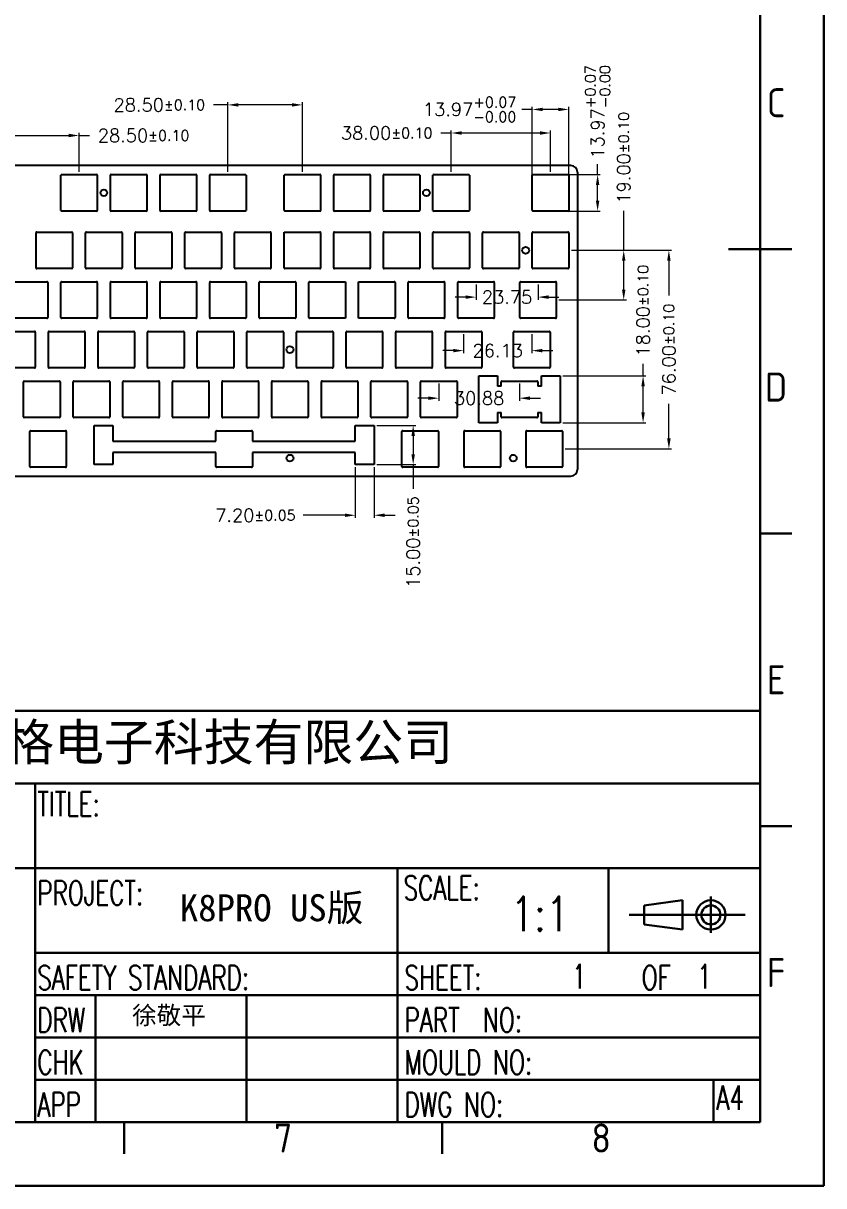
# Model space of a CAD drawing. Header units: inches. Extents: x 19872 to 20895, y -3871 to -3154.
# Drawn here: x 20588 to 20894.5, y -3871 to -3426.3 of the extents above; entities that cross this region are included whole.
import ezdxf
from ezdxf.enums import TextEntityAlignment as Align

# ---------------------------------------------------------------- set-up
doc = ezdxf.new("R2010")
doc.units = ezdxf.units.IN
doc.header["$LTSCALE"] = 1.21
doc.header["$MEASUREMENT"] = 0
doc.header["$PDMODE"] = 3
doc.header["$PDSIZE"] = 0.3125
doc.layers.get('0').update_dxf_attribs({"linetype": 'CONTINUOUS'})
doc.layers.get('Defpoints').update_dxf_attribs({"linetype": 'CONTINUOUS'})
doc.layers.add('图层1', color=7, linetype='CONTINUOUS')
doc.layers.add('图框层', color=7, linetype='CONTINUOUS', lineweight=35)
doc.styles.add('ISO Proportional', font='isocp.shx')
doc.styles.add('ROMANS', font='romans.shx', dxfattribs={"bigfont": 'gbcbig.shx'})
doc.styles.get("Standard").update_dxf_attribs({"font": 'txt.shx', "bigfont": '@extfont2.shx'})
doc.dimstyles.new('铝板', dxfattribs={"dimtxt": 5, "dimasz": 4, "dimexe": 1, "dimexo": 1, "dimgap": 1.5, "dimtad": 0, "dimzin": 0, "dimdsep": 46, "dimtxsty": 'ROMANS', "dimcen": 1, "dimclrd": 4, "dimclre": 4, "dimclrt": 6, "dimadec": 0, "dimazin": 0, "dimtm": 1e-09, "dimtfac": 0.8, "dimtofl": 0, "dimtmove": 0, "dimatfit": 3, "dimfxl": 0, "dimtolj": 1, "dimtzin": 0, "dimlwd": 20, "dimlwe": 20, "dimarcsym": 0})

# ---------------------------------------------------------------- blocks, each defined once
blk = doc.blocks.new('*D414')
at = {"layer": 'Defpoints', "color": 0}
for p in [(20715.16, -3595.14), (20722.36, -3595.14), (20722.36, -3614.51)]:
    blk.add_point(p, dxfattribs=at)
at = {"layer": '图层1', "color": 4, "lineweight": 20}
for p, q in [((20715.16, -3596.14), (20715.16, -3615.51)), ((20722.36, -3596.14), (20722.36, -3615.51)), ((20711.16, -3614.51), (20695.23, -3614.51)), ((20726.36, -3614.51), (20730.36, -3614.51))]:
    blk.add_line(p, q, dxfattribs=at)
at = {"layer": '图层1', "color": 4}
for points in [[(20711.16, -3613.84), (20711.16, -3615.17), (20715.16, -3614.51)], [(20726.36, -3613.84), (20726.36, -3615.17), (20722.36, -3614.51)]]:
    blk.add_solid(points, dxfattribs=at)
at = {"layer": '图层1', "color": 6, "insert": (20676.9, -3614.51), "char_height": 5, "attachment_point": 5, "style": 'ROMANS'}
blk.add_mtext('\\A1;7.20{\\H4.000000;±0.05}', dxfattribs=at)
blk = doc.blocks.new('*D415')
at = {"layer": 'Defpoints', "color": 0}
for p in [(20722.36, -3580.14), (20722.36, -3595.14), (20737.31, -3595.14)]:
    blk.add_point(p, dxfattribs=at)
at = {"layer": '图层1', "color": 4, "lineweight": 20}
for p, q in [((20723.36, -3580.14), (20738.31, -3580.14)), ((20737.31, -3584.14), (20737.31, -3591.14)), ((20723.36, -3595.14), (20738.31, -3595.14)), ((20737.31, -3595.14), (20737.31, -3604.42))]:
    blk.add_line(p, q, dxfattribs=at)
at = {"layer": '图层1', "color": 4}
for points in [[(20736.65, -3584.14), (20737.98, -3584.14), (20737.31, -3580.14)], [(20736.65, -3591.14), (20737.98, -3591.14), (20737.31, -3595.14)]]:
    blk.add_solid(points, dxfattribs=at)
at = {"layer": '图层1', "color": 6, "insert": (20737.31, -3624.78), "char_height": 5, "attachment_point": 5, "rotation": 90, "style": 'ROMANS'}
blk.add_mtext('\\A1;15.00{\\H4.000000;±0.05}', dxfattribs=at)
blk = doc.blocks.new('*D416')
at = {"layer": 'Defpoints', "color": 0}
for p in [(20793.61, -3561.14), (20793.61, -3579.14), (20825.34, -3579.14)]:
    blk.add_point(p, dxfattribs=at)
at = {"layer": '图层1', "color": 4, "lineweight": 20}
for p, q in [((20825.34, -3561.14), (20825.34, -3556.59)), ((20794.61, -3561.14), (20826.34, -3561.14)), ((20825.34, -3575.14), (20825.34, -3565.14)), ((20794.61, -3579.14), (20826.34, -3579.14))]:
    blk.add_line(p, q, dxfattribs=at)
at = {"layer": '图层1', "color": 4}
for points in [[(20824.68, -3565.14), (20826.01, -3565.14), (20825.34, -3561.14)], [(20824.68, -3575.14), (20826.01, -3575.14), (20825.34, -3579.14)]]:
    blk.add_solid(points, dxfattribs=at)
at = {"layer": '图层1', "color": 6, "insert": (20825.34, -3536.24), "char_height": 5, "attachment_point": 5, "rotation": 90, "style": 'ROMANS'}
blk.add_mtext('\\A1;18.00{\\H4.000000;±0.10}', dxfattribs=at)
blk = doc.blocks.new('*D417')
at = {"layer": 'Defpoints', "color": 0}
for p in [(20796.87, -3459.25), (20782.9, -3487.27), (20796.87, -3487.27)]:
    blk.add_point(p, dxfattribs=at)
at = {"layer": '图层1', "color": 4, "lineweight": 20}
for p, q in [((20782.9, -3459.25), (20778.9, -3459.25)), ((20782.9, -3486.27), (20782.9, -3458.25)), ((20792.87, -3459.25), (20786.9, -3459.25)), ((20796.87, -3486.27), (20796.87, -3458.25))]:
    blk.add_line(p, q, dxfattribs=at)
at = {"layer": '图层1', "color": 4}
for points in [[(20786.9, -3458.58), (20786.9, -3459.91), (20782.9, -3459.25)], [(20792.87, -3458.58), (20792.87, -3459.91), (20796.87, -3459.25)]]:
    blk.add_solid(points, dxfattribs=at)
at = {"layer": '图层1', "color": 6, "insert": (20758.92, -3459.25), "char_height": 5, "attachment_point": 5, "style": 'ROMANS'}
blk.add_mtext('\\A1;13.97{\\H4.000000;\\S+0.07^ -0.00;}', dxfattribs=at)
blk = doc.blocks.new('*D418')
at = {"layer": 'Defpoints', "color": 0}
for p in [(20792.86, -3484.16), (20792.86, -3498.13), (20807.93, -3498.13)]:
    blk.add_point(p, dxfattribs=at)
at = {"layer": '图层1', "color": 4, "lineweight": 20}
for p, q in [((20807.93, -3484.16), (20807.93, -3480.16)), ((20793.86, -3484.16), (20808.93, -3484.16)), ((20807.93, -3494.13), (20807.93, -3488.16)), ((20793.86, -3498.13), (20808.93, -3498.13))]:
    blk.add_line(p, q, dxfattribs=at)
at = {"layer": '图层1', "color": 4}
for points in [[(20807.26, -3488.16), (20808.6, -3488.16), (20807.93, -3484.16)], [(20807.26, -3494.13), (20808.6, -3494.13), (20807.93, -3498.13)]]:
    blk.add_solid(points, dxfattribs=at)
at = {"layer": '图层1', "color": 6, "insert": (20807.93, -3460.18), "char_height": 5, "attachment_point": 5, "rotation": 90, "style": 'ROMANS'}
blk.add_mtext('\\A1;13.97{\\H4.000000;\\S+0.07^ -0.00;}', dxfattribs=at)
blk = doc.blocks.new('*D421')
at = {"layer": 'Defpoints', "color": 0}
for p in [(20609.38, -3469.21), (20580.88, -3484.16), (20609.38, -3484.16)]:
    blk.add_point(p, dxfattribs=at)
at = {"layer": '图层1', "color": 4, "lineweight": 20}
for p, q in [((20580.88, -3483.16), (20580.88, -3468.21)), ((20609.38, -3483.16), (20609.38, -3468.21)), ((20584.88, -3469.21), (20605.38, -3469.21)), ((20609.38, -3469.21), (20613.38, -3469.21))]:
    blk.add_line(p, q, dxfattribs=at)
at = {"layer": '图层1', "color": 4}
for points in [[(20584.88, -3468.54), (20584.88, -3469.87), (20580.88, -3469.21)], [(20605.38, -3468.54), (20605.38, -3469.87), (20609.38, -3469.21)]]:
    blk.add_solid(points, dxfattribs=at)
at = {"layer": '图层1', "color": 6, "insert": (20634.1, -3469.21), "char_height": 5, "attachment_point": 5, "style": 'ROMANS'}
blk.add_mtext('\\A1;28.50{\\H4.000000;±0.10}', dxfattribs=at)
blk = doc.blocks.new('*D422')
at = {"layer": 'Defpoints', "color": 0}
for p in [(20694.88, -3457.51), (20666.38, -3484.16), (20694.88, -3484.16)]:
    blk.add_point(p, dxfattribs=at)
at = {"layer": '图层1', "color": 4, "lineweight": 20}
for p, q in [((20666.38, -3457.51), (20660.84, -3457.51)), ((20666.38, -3483.16), (20666.38, -3456.51)), ((20690.88, -3457.51), (20670.38, -3457.51)), ((20694.88, -3483.16), (20694.88, -3456.51))]:
    blk.add_line(p, q, dxfattribs=at)
at = {"layer": '图层1', "color": 4}
for points in [[(20670.38, -3456.84), (20670.38, -3458.17), (20666.38, -3457.51)], [(20690.88, -3456.84), (20690.88, -3458.17), (20694.88, -3457.51)]]:
    blk.add_solid(points, dxfattribs=at)
at = {"layer": '图层1', "color": 6, "insert": (20640.12, -3457.51), "char_height": 5, "attachment_point": 5, "style": 'ROMANS'}
blk.add_mtext('\\A1;28.50{\\H4.000000;±0.10}', dxfattribs=at)
blk = doc.blocks.new('*D423')
at = {"layer": 'Defpoints', "color": 0}
for p in [(20789.88, -3468.26), (20751.88, -3484.16), (20789.88, -3484.16)]:
    blk.add_point(p, dxfattribs=at)
at = {"layer": '图层1', "color": 4, "lineweight": 20}
for p, q in [((20751.88, -3468.26), (20747.88, -3468.26)), ((20751.88, -3483.16), (20751.88, -3467.26)), ((20785.88, -3468.26), (20755.88, -3468.26)), ((20789.88, -3483.16), (20789.88, -3467.26))]:
    blk.add_line(p, q, dxfattribs=at)
at = {"layer": '图层1', "color": 4}
for points in [[(20755.88, -3467.59), (20755.88, -3468.92), (20751.88, -3468.26)], [(20785.88, -3467.59), (20785.88, -3468.92), (20789.88, -3468.26)]]:
    blk.add_solid(points, dxfattribs=at)
at = {"layer": '图层1', "color": 6, "insert": (20727.17, -3468.26), "char_height": 5, "attachment_point": 5, "style": 'ROMANS'}
blk.add_mtext('\\A1;38.00{\\H4.000000;±0.10}', dxfattribs=at)
blk = doc.blocks.new('*D425')
at = {"layer": 'Defpoints', "color": 0}
for p in [(20796.87, -3513.14), (20794.49, -3589.14), (20835.22, -3589.14)]:
    blk.add_point(p, dxfattribs=at)
at = {"layer": '图层1', "color": 4, "lineweight": 20}
for p, q in [((20797.87, -3513.14), (20836.22, -3513.14)), ((20835.22, -3517.14), (20835.22, -3530.43)), ((20835.22, -3585.14), (20835.22, -3571.86)), ((20795.49, -3589.14), (20836.22, -3589.14))]:
    blk.add_line(p, q, dxfattribs=at)
at = {"layer": '图层1', "color": 4}
for points in [[(20834.56, -3517.14), (20835.89, -3517.14), (20835.22, -3513.14)], [(20834.56, -3585.14), (20835.89, -3585.14), (20835.22, -3589.14)]]:
    blk.add_solid(points, dxfattribs=at)
at = {"layer": '图层1', "color": 6, "insert": (20835.22, -3551.14), "char_height": 5, "attachment_point": 5, "rotation": 90, "style": 'ROMANS'}
blk.add_mtext('\\A1;76.00{\\H4.000000;±0.10}', dxfattribs=at)
blk = doc.blocks.new('*D445')
at = {"layer": 'Defpoints', "color": 0}
for p in [(20796.87, -3513.14), (20792.12, -3532.14), (20817.93, -3532.14)]:
    blk.add_point(p, dxfattribs=at)
at = {"layer": '图层1', "color": 4, "lineweight": 20}
for p, q in [((20817.93, -3513.14), (20817.93, -3498.09)), ((20797.87, -3513.14), (20818.93, -3513.14)), ((20817.93, -3528.14), (20817.93, -3517.14)), ((20793.12, -3532.14), (20818.93, -3532.14))]:
    blk.add_line(p, q, dxfattribs=at)
at = {"layer": '图层1', "color": 4}
for points in [[(20817.26, -3517.14), (20818.59, -3517.14), (20817.93, -3513.14)], [(20817.26, -3528.14), (20818.59, -3528.14), (20817.93, -3532.14)]]:
    blk.add_solid(points, dxfattribs=at)
at = {"layer": '图层1', "color": 6, "insert": (20817.93, -3477.73), "char_height": 5, "attachment_point": 5, "rotation": 90, "style": 'ROMANS'}
blk.add_mtext('\\A1;19.00{\\H4.000000;±0.10}', dxfattribs=at)
blk = doc.blocks.new('*D448')
at = {"layer": 'Defpoints', "color": 0}
for p in [(20761.38, -3525.16), (20785.13, -3525.16), (20785.13, -3531.05)]:
    blk.add_point(p, dxfattribs=at)
at = {"layer": '图层1', "color": 4, "lineweight": 20}
for p, q in [((20761.38, -3526.16), (20761.38, -3532.05)), ((20785.13, -3526.16), (20785.13, -3532.05)), ((20757.38, -3531.05), (20753.38, -3531.05)), ((20789.13, -3531.05), (20793.13, -3531.05))]:
    blk.add_line(p, q, dxfattribs=at)
at = {"layer": '图层1', "color": 4}
for points in [[(20757.38, -3530.38), (20757.38, -3531.71), (20761.38, -3531.05)], [(20789.13, -3530.38), (20789.13, -3531.71), (20785.13, -3531.05)]]:
    blk.add_solid(points, dxfattribs=at)
at = {"layer": '图层1', "color": 6, "insert": (20773.26, -3531.05), "char_height": 5, "attachment_point": 5, "style": 'ROMANS'}
blk.add_mtext('\\A1;23.75', dxfattribs=at)
blk = doc.blocks.new('*D449')
at = {"layer": 'Defpoints', "color": 0}
for p in [(20756.63, -3544.16), (20782.76, -3544.16), (20782.76, -3551.52)]:
    blk.add_point(p, dxfattribs=at)
at = {"layer": '图层1', "color": 4, "lineweight": 20}
for p, q in [((20756.63, -3545.16), (20756.63, -3552.52)), ((20782.76, -3545.16), (20782.76, -3552.52)), ((20752.63, -3551.52), (20748.63, -3551.52)), ((20786.76, -3551.52), (20790.76, -3551.52))]:
    blk.add_line(p, q, dxfattribs=at)
at = {"layer": '图层1', "color": 4}
for points in [[(20752.63, -3550.85), (20752.63, -3552.19), (20756.63, -3551.52)], [(20786.76, -3550.85), (20786.76, -3552.19), (20782.76, -3551.52)]]:
    blk.add_solid(points, dxfattribs=at)
at = {"layer": '图层1', "color": 6, "insert": (20769.7, -3551.52), "char_height": 5, "attachment_point": 5, "style": 'ROMANS'}
blk.add_mtext('\\A1;26.13', dxfattribs=at)
blk = doc.blocks.new('*D450')
at = {"layer": 'Defpoints', "color": 0}
for p in [(20747.13, -3563.16), (20778.01, -3563.16), (20778.01, -3569.71)]:
    blk.add_point(p, dxfattribs=at)
at = {"layer": '图层1', "color": 4, "lineweight": 20}
for p, q in [((20747.13, -3564.16), (20747.13, -3570.71)), ((20778.01, -3564.16), (20778.01, -3570.71)), ((20743.13, -3569.71), (20739.13, -3569.71)), ((20782.01, -3569.71), (20786.01, -3569.71))]:
    blk.add_line(p, q, dxfattribs=at)
at = {"layer": '图层1', "color": 4}
for points in [[(20743.13, -3569.05), (20743.13, -3570.38), (20747.13, -3569.71)], [(20782.01, -3569.05), (20782.01, -3570.38), (20778.01, -3569.71)]]:
    blk.add_solid(points, dxfattribs=at)
at = {"layer": '图层1', "color": 6, "insert": (20762.57, -3569.71), "char_height": 5, "attachment_point": 5, "style": 'ROMANS'}
blk.add_mtext('\\A1;30.88', dxfattribs=at)

msp = doc.modelspace()

# ---------------------------------------------------------------- linework, layer by layer
at = {"color": 7, "linetype": 'Continuous'}
for p, q in [((20797.679, -3480.746), (20454.078, -3480.746)), ((20797.679, -3480.746), (20454.078, -3480.746)), ((20602.398, -3497.846), (20602.398, -3484.436)), ((20602.678, -3484.156), (20616.088, -3484.156)), ((20616.368, -3484.436), (20616.368, -3497.846)), ((20621.398, -3497.846), (20621.398, -3484.436)), ((20621.678, -3484.156), (20635.088, -3484.156)), ((20635.368, -3484.436), (20635.368, -3497.846)), ((20640.398, -3497.846), (20640.398, -3484.436)), ((20640.678, -3484.156), (20654.088, -3484.156)), ((20654.368, -3484.436), (20654.368, -3497.846)), ((20659.398, -3497.846), (20659.398, -3484.436)), ((20659.678, -3484.156), (20673.088, -3484.156)), ((20673.368, -3484.436), (20673.368, -3497.846)), ((20687.898, -3497.846), (20687.898, -3484.436)), ((20688.178, -3484.156), (20701.588, -3484.156)), ((20701.868, -3484.436), (20701.868, -3497.846)), ((20706.898, -3497.846), (20706.898, -3484.436)), ((20707.178, -3484.156), (20720.588, -3484.156)), ((20720.868, -3484.436), (20720.868, -3497.846)), ((20725.898, -3497.846), (20725.898, -3484.436)), ((20726.178, -3484.156), (20739.588, -3484.156)), ((20739.868, -3484.436), (20739.868, -3497.846)), ((20744.898, -3497.846), (20744.898, -3484.436)), ((20745.178, -3484.156), (20758.588, -3484.156)), ((20758.868, -3484.436), (20758.868, -3497.846)), ((20782.898, -3497.846), (20782.898, -3484.436)), ((20783.178, -3484.156), (20796.588, -3484.156)), ((20796.868, -3484.436), (20796.868, -3497.846)), ((20800.179, -3483.246), (20800.179, -3597.046)), ((20800.179, -3483.246), (20800.179, -3597.046)), ((20616.088, -3498.126), (20602.678, -3498.126)), ((20635.088, -3498.126), (20621.678, -3498.126)), ((20654.088, -3498.126), (20640.678, -3498.126)), ((20673.088, -3498.126), (20659.678, -3498.126)), ((20701.588, -3498.126), (20688.178, -3498.126)), ((20720.588, -3498.126), (20707.178, -3498.126)), ((20739.588, -3498.126), (20726.178, -3498.126)), ((20758.588, -3498.126), (20745.178, -3498.126)), ((20796.588, -3498.126), (20783.178, -3498.126)), ((20592.898, -3519.849), (20592.898, -3506.439)), ((20593.178, -3506.159), (20606.588, -3506.159)), ((20606.868, -3506.439), (20606.868, -3519.849)), ((20611.898, -3519.849), (20611.898, -3506.439)), ((20612.178, -3506.159), (20625.588, -3506.159)), ((20625.868, -3506.439), (20625.868, -3519.849)), ((20630.898, -3519.849), (20630.898, -3506.439)), ((20631.178, -3506.159), (20644.588, -3506.159)), ((20644.868, -3506.439), (20644.868, -3519.849)), ((20649.898, -3519.849), (20649.898, -3506.439)), ((20650.178, -3506.159), (20663.588, -3506.159)), ((20663.868, -3506.439), (20663.868, -3519.849)), ((20668.898, -3519.849), (20668.898, -3506.439)), ((20669.178, -3506.159), (20682.588, -3506.159)), ((20682.868, -3506.439), (20682.868, -3519.849)), ((20687.898, -3506.159), (20701.588, -3506.159)), ((20687.898, -3519.849), (20687.898, -3506.159)), ((20701.868, -3506.439), (20701.868, -3519.849)), ((20706.898, -3519.849), (20706.898, -3506.439)), ((20707.178, -3506.159), (20720.588, -3506.159)), ((20720.868, -3506.439), (20720.868, -3519.849)), ((20725.898, -3519.849), (20725.898, -3506.439)), ((20726.178, -3506.159), (20739.588, -3506.159)), ((20739.868, -3506.439), (20739.868, -3519.849)), ((20744.898, -3519.849), (20744.898, -3506.439)), ((20745.178, -3506.159), (20758.588, -3506.159)), ((20758.868, -3506.439), (20758.868, -3519.849)), ((20763.898, -3519.849), (20763.898, -3506.439)), ((20764.178, -3506.159), (20777.588, -3506.159)), ((20777.868, -3506.439), (20777.868, -3519.849)), ((20782.898, -3519.849), (20782.898, -3506.439)), ((20783.178, -3506.159), (20796.588, -3506.159)), ((20796.868, -3506.439), (20796.868, -3519.849)), ((20606.588, -3520.129), (20593.178, -3520.129)), ((20625.588, -3520.129), (20612.178, -3520.129)), ((20644.588, -3520.129), (20631.178, -3520.129)), ((20663.588, -3520.129), (20650.178, -3520.129)), ((20682.588, -3520.129), (20669.178, -3520.129)), ((20701.588, -3520.129), (20688.178, -3520.129)), ((20720.588, -3520.129), (20707.178, -3520.129)), ((20739.588, -3520.129), (20726.178, -3520.129)), ((20758.588, -3520.129), (20745.178, -3520.129)), ((20777.588, -3520.129), (20764.178, -3520.129)), ((20796.588, -3520.129), (20783.178, -3520.129)), ((20583.678, -3525.159), (20597.088, -3525.159)), ((20597.368, -3525.439), (20597.368, -3538.849)), ((20602.398, -3538.849), (20602.398, -3525.439)), ((20602.678, -3525.159), (20616.088, -3525.159)), ((20616.368, -3525.439), (20616.368, -3538.849)), ((20621.398, -3538.849), (20621.398, -3525.439)), ((20621.678, -3525.159), (20635.088, -3525.159)), ((20635.368, -3525.439), (20635.368, -3538.849)), ((20640.398, -3538.849), (20640.398, -3525.439)), ((20640.678, -3525.159), (20654.088, -3525.159)), ((20654.368, -3525.439), (20654.368, -3538.849)), ((20659.398, -3538.849), (20659.398, -3525.439)), ((20659.678, -3525.159), (20673.088, -3525.159)), ((20673.368, -3525.439), (20673.368, -3538.849)), ((20678.398, -3538.849), (20678.398, -3525.439)), ((20678.678, -3525.159), (20692.088, -3525.159)), ((20692.368, -3525.439), (20692.368, -3538.849)), ((20697.398, -3538.849), (20697.398, -3525.439)), ((20697.678, -3525.159), (20711.368, -3525.159)), ((20711.368, -3525.159), (20711.368, -3539.129)), ((20716.398, -3525.159), (20730.088, -3525.159)), ((20716.398, -3539.129), (20716.398, -3525.159)), ((20730.368, -3525.439), (20730.368, -3538.849)), ((20735.398, -3538.849), (20735.398, -3525.439)), ((20735.678, -3525.159), (20749.088, -3525.159)), ((20749.368, -3525.439), (20749.368, -3538.849)), ((20754.398, -3538.849), (20754.398, -3525.439)), ((20754.398, -3538.849), (20754.398, -3525.439)), ((20754.678, -3525.159), (20768.088, -3525.159)), ((20754.678, -3525.159), (20768.088, -3525.159)), ((20768.368, -3525.439), (20768.368, -3538.849)), ((20768.368, -3525.439), (20768.368, -3538.849)), ((20778.148, -3538.849), (20778.148, -3525.439)), ((20778.148, -3538.849), (20778.148, -3525.439)), ((20778.428, -3525.159), (20791.838, -3525.159)), ((20778.428, -3525.159), (20791.838, -3525.159)), ((20792.118, -3525.439), (20792.118, -3538.849)), ((20792.118, -3525.439), (20792.118, -3538.849)), ((20597.088, -3539.129), (20583.678, -3539.129)), ((20616.088, -3539.129), (20602.678, -3539.129)), ((20635.088, -3539.129), (20621.678, -3539.129)), ((20654.088, -3539.129), (20640.678, -3539.129)), ((20673.088, -3539.129), (20659.678, -3539.129)), ((20692.088, -3539.129), (20678.678, -3539.129)), ((20711.368, -3539.129), (20697.678, -3539.129)), ((20730.088, -3539.129), (20716.398, -3539.129)), ((20749.088, -3539.129), (20735.678, -3539.129)), ((20768.088, -3539.129), (20754.678, -3539.129)), ((20768.088, -3539.129), (20754.678, -3539.129)), ((20791.838, -3539.129), (20778.428, -3539.129)), ((20791.838, -3539.129), (20778.428, -3539.129)), ((20578.928, -3544.159), (20592.338, -3544.159)), ((20592.618, -3544.439), (20592.618, -3557.849)), ((20597.648, -3557.849), (20597.648, -3544.439)), ((20597.928, -3544.159), (20611.338, -3544.159)), ((20611.618, -3544.439), (20611.618, -3557.849)), ((20616.648, -3557.849), (20616.648, -3544.439)), ((20616.928, -3544.159), (20630.338, -3544.159)), ((20630.618, -3544.439), (20630.618, -3557.849)), ((20635.648, -3557.849), (20635.648, -3544.439)), ((20635.928, -3544.159), (20649.338, -3544.159)), ((20649.618, -3544.439), (20649.618, -3557.849)), ((20654.648, -3557.849), (20654.648, -3544.439)), ((20654.928, -3544.159), (20668.338, -3544.159)), ((20668.618, -3544.439), (20668.618, -3557.849)), ((20673.648, -3557.849), (20673.648, -3544.439)), ((20673.928, -3544.159), (20687.338, -3544.159)), ((20687.618, -3544.439), (20687.618, -3557.849)), ((20692.648, -3557.849), (20692.648, -3544.439)), ((20692.928, -3544.159), (20706.338, -3544.159)), ((20706.618, -3544.439), (20706.618, -3557.849)), ((20711.648, -3557.849), (20711.648, -3544.439)), ((20711.928, -3544.159), (20725.338, -3544.159)), ((20725.618, -3544.439), (20725.618, -3557.849)), ((20730.648, -3557.849), (20730.648, -3544.439)), ((20730.928, -3544.159), (20744.338, -3544.159)), ((20744.618, -3544.439), (20744.618, -3557.849)), ((20749.648, -3557.849), (20749.648, -3544.439)), ((20749.648, -3557.849), (20749.648, -3544.439)), ((20749.928, -3544.159), (20763.338, -3544.159)), ((20749.928, -3544.159), (20763.338, -3544.159)), ((20763.618, -3544.439), (20763.618, -3557.849)), ((20763.618, -3544.439), (20763.618, -3557.849)), ((20775.773, -3557.849), (20775.773, -3544.439)), ((20775.773, -3557.849), (20775.773, -3544.439)), ((20776.053, -3544.159), (20789.463, -3544.159)), ((20776.053, -3544.159), (20789.463, -3544.159)), ((20789.743, -3544.439), (20789.743, -3557.849)), ((20789.743, -3544.439), (20789.743, -3557.849)), ((20592.338, -3558.129), (20578.928, -3558.129)), ((20611.338, -3558.129), (20597.928, -3558.129)), ((20630.338, -3558.129), (20616.928, -3558.129)), ((20649.338, -3558.129), (20635.928, -3558.129)), ((20668.338, -3558.129), (20654.928, -3558.129)), ((20687.338, -3558.129), (20673.928, -3558.129)), ((20706.338, -3558.129), (20692.928, -3558.129)), ((20725.338, -3558.129), (20711.928, -3558.129)), ((20744.338, -3558.129), (20730.928, -3558.129)), ((20763.338, -3558.129), (20749.928, -3558.129)), ((20763.338, -3558.129), (20749.928, -3558.129)), ((20762.408, -3561.144), (20769.608, -3561.144)), ((20762.408, -3579.144), (20762.408, -3561.144)), ((20769.608, -3561.144), (20769.608, -3565.144)), ((20789.463, -3558.129), (20776.053, -3558.129)), ((20789.463, -3558.129), (20776.053, -3558.129)), ((20786.408, -3561.144), (20793.608, -3561.144)), ((20786.408, -3565.144), (20786.408, -3561.144)), ((20793.608, -3561.144), (20793.608, -3579.144)), ((20588.148, -3576.849), (20588.148, -3563.439)), ((20588.148, -3576.849), (20588.148, -3563.439)), ((20588.428, -3563.159), (20601.838, -3563.159)), ((20588.428, -3563.159), (20601.838, -3563.159)), ((20602.118, -3563.439), (20602.118, -3576.849)), ((20602.118, -3563.439), (20602.118, -3576.849)), ((20607.148, -3576.849), (20607.148, -3563.439)), ((20607.428, -3563.159), (20620.838, -3563.159)), ((20621.118, -3563.439), (20621.118, -3576.849)), ((20626.148, -3576.849), (20626.148, -3563.439)), ((20626.428, -3563.159), (20639.838, -3563.159)), ((20640.118, -3563.439), (20640.118, -3576.849)), ((20645.148, -3576.849), (20645.148, -3563.439)), ((20645.428, -3563.159), (20658.838, -3563.159)), ((20659.118, -3563.439), (20659.118, -3576.849)), ((20664.148, -3576.849), (20664.148, -3563.439)), ((20664.428, -3563.159), (20677.838, -3563.159)), ((20678.118, -3563.439), (20678.118, -3576.849)), ((20683.148, -3576.849), (20683.148, -3563.439)), ((20683.428, -3563.159), (20696.838, -3563.159)), ((20697.118, -3563.439), (20697.118, -3576.849)), ((20702.148, -3576.849), (20702.148, -3563.439)), ((20702.428, -3563.159), (20715.838, -3563.159)), ((20716.118, -3563.439), (20716.118, -3576.849)), ((20721.148, -3576.849), (20721.148, -3563.439)), ((20721.428, -3563.159), (20734.838, -3563.159)), ((20721.428, -3563.159), (20734.838, -3563.159)), ((20735.118, -3563.439), (20735.118, -3576.849)), ((20735.118, -3563.439), (20735.118, -3576.849)), ((20740.148, -3576.849), (20740.148, -3563.439)), ((20740.148, -3576.849), (20740.148, -3563.439)), ((20740.428, -3563.159), (20753.838, -3563.159)), ((20740.428, -3563.159), (20753.838, -3563.159)), ((20754.118, -3563.439), (20754.118, -3576.849)), ((20754.118, -3563.439), (20754.118, -3576.849)), ((20771.023, -3565.144), (20769.608, -3565.144)), ((20771.023, -3565.144), (20771.023, -3563.439)), ((20771.303, -3563.159), (20784.713, -3563.159)), ((20784.993, -3563.439), (20784.993, -3565.144)), ((20786.408, -3565.144), (20784.993, -3565.144)), ((20769.608, -3575.144), (20771.023, -3575.144)), ((20769.608, -3575.144), (20769.608, -3579.144)), ((20771.023, -3576.849), (20771.023, -3575.144)), ((20784.993, -3575.144), (20786.408, -3575.144)), ((20784.993, -3575.144), (20784.993, -3576.849)), ((20786.408, -3579.144), (20786.408, -3575.144)), ((20601.838, -3577.129), (20588.428, -3577.129)), ((20601.838, -3577.129), (20588.428, -3577.129)), ((20620.838, -3577.129), (20607.428, -3577.129)), ((20615.158, -3580.144), (20622.358, -3580.144)), ((20615.158, -3595.144), (20615.158, -3580.144)), ((20622.358, -3580.144), (20622.358, -3586.194)), ((20639.838, -3577.129), (20626.428, -3577.129)), ((20658.838, -3577.129), (20645.428, -3577.129)), ((20677.838, -3577.129), (20664.428, -3577.129)), ((20696.838, -3577.129), (20683.428, -3577.129)), ((20715.838, -3577.129), (20702.428, -3577.129)), ((20715.158, -3580.144), (20722.358, -3580.144)), ((20715.158, -3586.194), (20715.158, -3580.144)), ((20734.838, -3577.129), (20721.428, -3577.129)), ((20734.838, -3577.129), (20721.428, -3577.129)), ((20722.358, -3580.144), (20722.358, -3595.144)), ((20753.838, -3577.129), (20740.428, -3577.129)), ((20753.838, -3577.129), (20740.428, -3577.129)), ((20769.608, -3579.144), (20762.408, -3579.144)), ((20784.713, -3577.129), (20771.303, -3577.129)), ((20793.608, -3579.144), (20786.408, -3579.144)), ((20590.523, -3595.849), (20590.523, -3582.439)), ((20590.803, -3582.159), (20604.213, -3582.159)), ((20604.493, -3582.439), (20604.493, -3595.849)), ((20661.773, -3586.194), (20661.773, -3582.439)), ((20662.053, -3582.159), (20675.463, -3582.159)), ((20675.743, -3582.439), (20675.743, -3586.194)), ((20733.023, -3595.849), (20733.023, -3582.439)), ((20733.023, -3595.849), (20733.023, -3582.439)), ((20733.303, -3582.159), (20746.713, -3582.159)), ((20733.303, -3582.159), (20746.713, -3582.159)), ((20746.993, -3582.439), (20746.993, -3595.849)), ((20746.993, -3582.439), (20746.993, -3595.849)), ((20756.773, -3595.849), (20756.773, -3582.439)), ((20757.053, -3582.159), (20770.463, -3582.159)), ((20770.743, -3582.439), (20770.743, -3595.849)), ((20780.523, -3595.849), (20780.523, -3582.439)), ((20780.803, -3582.159), (20794.213, -3582.159)), ((20794.493, -3582.439), (20794.493, -3595.849)), ((20622.358, -3586.194), (20661.773, -3586.194)), ((20675.743, -3586.194), (20715.158, -3586.194)), ((20661.773, -3590.494), (20622.358, -3590.494)), ((20622.358, -3590.494), (20622.358, -3595.144)), ((20661.773, -3595.849), (20661.773, -3590.494)), ((20715.158, -3590.494), (20675.743, -3590.494)), ((20675.743, -3590.494), (20675.743, -3595.849)), ((20715.158, -3595.144), (20715.158, -3590.494)), ((20604.213, -3596.129), (20590.803, -3596.129)), ((20622.358, -3595.144), (20615.158, -3595.144)), ((20675.463, -3596.129), (20662.053, -3596.129)), ((20722.358, -3595.144), (20715.158, -3595.144)), ((20746.713, -3596.129), (20733.303, -3596.129)), ((20746.713, -3596.129), (20733.303, -3596.129)), ((20770.463, -3596.129), (20757.053, -3596.129)), ((20794.213, -3596.129), (20780.803, -3596.129)), ((20454.078, -3599.546), (20797.679, -3599.546)), ((20454.078, -3599.546), (20797.679, -3599.546))]:
    msp.add_line(p, q, dxfattribs=at)
for centre in [(20618.883, -3491.156), (20742.383, -3491.156), (20780.383, -3513.159), (20690.133, -3551.159), (20690.133, -3592.629), (20775.633, -3592.629)]:
    msp.add_circle(centre, 1.3, dxfattribs=at)
for centre, radius, start, end in [((20797.679, -3483.246), 2.5, 0, 90), ((20602.678, -3484.436), 0.28, 90, 180), ((20616.088, -3484.436), 0.28, 0, 90), ((20621.678, -3484.436), 0.28, 90, 180), ((20635.088, -3484.436), 0.28, 0, 90), ((20640.678, -3484.436), 0.28, 90, 180), ((20654.088, -3484.436), 0.28, 0, 90), ((20659.678, -3484.436), 0.28, 90, 180), ((20673.088, -3484.436), 0.28, 0, 90), ((20688.178, -3484.436), 0.28, 90, 180), ((20701.588, -3484.436), 0.28, 0, 90), ((20707.178, -3484.436), 0.28, 90, 180), ((20720.588, -3484.436), 0.28, 0, 90), ((20726.178, -3484.436), 0.28, 90, 180), ((20739.588, -3484.436), 0.28, 0, 90), ((20745.178, -3484.436), 0.28, 90, 180), ((20758.588, -3484.436), 0.28, 0, 90), ((20783.178, -3484.436), 0.28, 90, 180), ((20796.588, -3484.436), 0.28, 0, 90), ((20602.678, -3497.846), 0.28, 180, 270), ((20616.088, -3497.846), 0.28, 270, 0), ((20621.678, -3497.846), 0.28, 180, 270), ((20635.088, -3497.846), 0.28, 270, 0), ((20640.678, -3497.846), 0.28, 180, 270), ((20654.088, -3497.846), 0.28, 270, 0), ((20659.678, -3497.846), 0.28, 180, 270), ((20673.088, -3497.846), 0.28, 270, 0), ((20688.178, -3497.846), 0.28, 180, 270), ((20701.588, -3497.846), 0.28, 270, 0), ((20707.178, -3497.846), 0.28, 180, 270), ((20720.588, -3497.846), 0.28, 270, 0), ((20726.178, -3497.846), 0.28, 180, 270), ((20739.588, -3497.846), 0.28, 270, 0), ((20745.178, -3497.846), 0.28, 180, 270), ((20758.588, -3497.846), 0.28, 270, 0), ((20783.178, -3497.846), 0.28, 180, 270), ((20796.588, -3497.846), 0.28, 270, 0), ((20593.178, -3506.439), 0.28, 90, 180), ((20606.588, -3506.439), 0.28, 0, 90), ((20612.178, -3506.439), 0.28, 90, 180), ((20625.588, -3506.439), 0.28, 0, 90), ((20631.178, -3506.439), 0.28, 90, 180), ((20644.588, -3506.439), 0.28, 0, 90), ((20650.178, -3506.439), 0.28, 90, 180), ((20663.588, -3506.439), 0.28, 0, 90), ((20669.178, -3506.439), 0.28, 90, 180), ((20682.588, -3506.439), 0.28, 0, 90), ((20701.588, -3506.439), 0.28, 0, 90), ((20707.178, -3506.439), 0.28, 90, 180), ((20720.588, -3506.439), 0.28, 0, 90), ((20726.178, -3506.439), 0.28, 90, 180), ((20739.588, -3506.439), 0.28, 0, 90), ((20745.178, -3506.439), 0.28, 90, 180), ((20758.588, -3506.439), 0.28, 0, 90), ((20764.178, -3506.439), 0.28, 90, 180), ((20777.588, -3506.439), 0.28, 0, 90), ((20783.178, -3506.439), 0.28, 90, 180), ((20796.588, -3506.439), 0.28, 0, 90), ((20593.178, -3519.849), 0.28, 180, 270), ((20606.588, -3519.849), 0.28, 270, 0), ((20612.178, -3519.849), 0.28, 180, 270), ((20625.588, -3519.849), 0.28, 270, 0), ((20631.178, -3519.849), 0.28, 180, 270), ((20644.588, -3519.849), 0.28, 270, 0), ((20650.178, -3519.849), 0.28, 180, 270), ((20663.588, -3519.849), 0.28, 270, 0), ((20669.178, -3519.849), 0.28, 180, 270), ((20682.588, -3519.849), 0.28, 270, 0), ((20688.178, -3519.849), 0.28, 180, 270), ((20701.588, -3519.849), 0.28, 270, 0), ((20707.178, -3519.849), 0.28, 180, 270), ((20720.588, -3519.849), 0.28, 270, 0), ((20726.178, -3519.849), 0.28, 180, 270), ((20739.588, -3519.849), 0.28, 270, 0), ((20745.178, -3519.849), 0.28, 180, 270), ((20758.588, -3519.849), 0.28, 270, 0), ((20764.178, -3519.849), 0.28, 180, 270), ((20777.588, -3519.849), 0.28, 270, 0), ((20783.178, -3519.849), 0.28, 180, 270), ((20796.588, -3519.849), 0.28, 270, 0), ((20597.088, -3525.439), 0.28, 0, 90), ((20602.678, -3525.439), 0.28, 90, 180), ((20616.088, -3525.439), 0.28, 0, 90), ((20621.678, -3525.439), 0.28, 90, 180), ((20635.088, -3525.439), 0.28, 0, 90), ((20640.678, -3525.439), 0.28, 90, 180), ((20654.088, -3525.439), 0.28, 0, 90), ((20659.678, -3525.439), 0.28, 90, 180), ((20673.088, -3525.439), 0.28, 0, 90), ((20678.678, -3525.439), 0.28, 90, 180), ((20692.088, -3525.439), 0.28, 0, 90), ((20697.678, -3525.439), 0.28, 90, 180), ((20730.088, -3525.439), 0.28, 0, 90), ((20735.678, -3525.439), 0.28, 90, 180), ((20749.088, -3525.439), 0.28, 0, 90), ((20754.678, -3525.439), 0.28, 90, 180), ((20754.678, -3525.439), 0.28, 90, 180), ((20768.088, -3525.439), 0.28, 0, 90), ((20768.088, -3525.439), 0.28, 0, 90), ((20778.428, -3525.439), 0.28, 90, 180), ((20778.428, -3525.439), 0.28, 90, 180), ((20791.838, -3525.439), 0.28, 0, 90), ((20791.838, -3525.439), 0.28, 0, 90), ((20597.088, -3538.849), 0.28, 270, 0), ((20602.678, -3538.849), 0.28, 180, 270), ((20616.088, -3538.849), 0.28, 270, 0), ((20621.678, -3538.849), 0.28, 180, 270), ((20635.088, -3538.849), 0.28, 270, 0), ((20640.678, -3538.849), 0.28, 180, 270), ((20654.088, -3538.849), 0.28, 270, 0), ((20659.678, -3538.849), 0.28, 180, 270), ((20673.088, -3538.849), 0.28, 270, 0), ((20678.678, -3538.849), 0.28, 180, 270), ((20692.088, -3538.849), 0.28, 270, 0), ((20697.678, -3538.849), 0.28, 180, 270), ((20730.088, -3538.849), 0.28, 270, 0), ((20735.678, -3538.849), 0.28, 180, 270), ((20749.088, -3538.849), 0.28, 270, 0), ((20754.678, -3538.849), 0.28, 180, 270), ((20754.678, -3538.849), 0.28, 180, 270), ((20768.088, -3538.849), 0.28, 270, 0), ((20768.088, -3538.849), 0.28, 270, 0), ((20778.428, -3538.849), 0.28, 180, 270), ((20778.428, -3538.849), 0.28, 180, 270), ((20791.838, -3538.849), 0.28, 270, 0), ((20791.838, -3538.849), 0.28, 270, 0), ((20592.338, -3544.439), 0.28, 0, 90), ((20597.928, -3544.439), 0.28, 90, 180), ((20611.338, -3544.439), 0.28, 0, 90), ((20616.928, -3544.439), 0.28, 90, 180), ((20630.338, -3544.439), 0.28, 0, 90), ((20635.928, -3544.439), 0.28, 90, 180), ((20649.338, -3544.439), 0.28, 0, 90), ((20654.928, -3544.439), 0.28, 90, 180), ((20668.338, -3544.439), 0.28, 0, 90), ((20673.928, -3544.439), 0.28, 90, 180), ((20687.338, -3544.439), 0.28, 0, 90), ((20692.928, -3544.439), 0.28, 90, 180), ((20706.338, -3544.439), 0.28, 0, 90), ((20711.928, -3544.439), 0.28, 90, 180), ((20725.338, -3544.439), 0.28, 0, 90), ((20730.928, -3544.439), 0.28, 90, 180), ((20744.338, -3544.439), 0.28, 0, 90), ((20749.928, -3544.439), 0.28, 90, 180), ((20749.928, -3544.439), 0.28, 90, 180), ((20763.338, -3544.439), 0.28, 0, 90), ((20763.338, -3544.439), 0.28, 0, 90), ((20776.053, -3544.439), 0.28, 90, 180), ((20789.463, -3544.439), 0.28, 0, 90), ((20789.463, -3544.439), 0.28, 0, 90), ((20592.338, -3557.849), 0.28, 270, 0), ((20597.928, -3557.849), 0.28, 180, 270), ((20611.338, -3557.849), 0.28, 270, 0), ((20616.928, -3557.849), 0.28, 180, 270), ((20630.338, -3557.849), 0.28, 270, 0), ((20635.928, -3557.849), 0.28, 180, 270), ((20649.338, -3557.849), 0.28, 270, 0), ((20654.928, -3557.849), 0.28, 180, 270), ((20668.338, -3557.849), 0.28, 270, 0), ((20673.928, -3557.849), 0.28, 180, 270), ((20687.338, -3557.849), 0.28, 270, 0), ((20692.928, -3557.849), 0.28, 180, 270), ((20706.338, -3557.849), 0.28, 270, 0), ((20711.928, -3557.849), 0.28, 180, 270), ((20725.338, -3557.849), 0.28, 270, 0), ((20730.928, -3557.849), 0.28, 180, 270), ((20744.338, -3557.849), 0.28, 270, 0), ((20749.928, -3557.849), 0.28, 180, 270), ((20749.928, -3557.849), 0.28, 180, 270), ((20763.338, -3557.849), 0.28, 270, 0), ((20763.338, -3557.849), 0.28, 270, 0), ((20776.053, -3557.849), 0.28, 180, 270), ((20776.053, -3557.849), 0.28, 180, 270), ((20789.463, -3557.849), 0.28, 270, 0), ((20789.463, -3557.849), 0.28, 270, 0), ((20588.428, -3563.439), 0.28, 90, 180), ((20588.428, -3563.439), 0.28, 90, 180), ((20601.838, -3563.439), 0.28, 0, 90), ((20601.838, -3563.439), 0.28, 0, 90), ((20607.428, -3563.439), 0.28, 90, 180), ((20620.838, -3563.439), 0.28, 0, 90), ((20626.428, -3563.439), 0.28, 90, 180), ((20639.838, -3563.439), 0.28, 0, 90), ((20645.428, -3563.439), 0.28, 90, 180), ((20658.838, -3563.439), 0.28, 0, 90), ((20664.428, -3563.439), 0.28, 90, 180), ((20677.838, -3563.439), 0.28, 0, 90), ((20683.428, -3563.439), 0.28, 90, 180), ((20696.838, -3563.439), 0.28, 0, 90), ((20702.428, -3563.439), 0.28, 90, 180), ((20715.838, -3563.439), 0.28, 0, 90), ((20721.428, -3563.439), 0.28, 90, 180), ((20734.838, -3563.439), 0.28, 0, 90), ((20734.838, -3563.439), 0.28, 0, 90), ((20740.428, -3563.439), 0.28, 90, 180), ((20740.428, -3563.439), 0.28, 90, 180), ((20753.838, -3563.439), 0.28, 0, 90), ((20753.838, -3563.439), 0.28, 0, 90), ((20771.303, -3563.439), 0.28, 90, 180), ((20784.713, -3563.439), 0.28, 0, 90), ((20588.428, -3576.849), 0.28, 180, 270), ((20588.428, -3576.849), 0.28, 180, 270), ((20601.838, -3576.849), 0.28, 270, 0), ((20601.838, -3576.849), 0.28, 270, 0), ((20607.428, -3576.849), 0.28, 180, 270), ((20620.838, -3576.849), 0.28, 270, 0), ((20626.428, -3576.849), 0.28, 180, 270), ((20639.838, -3576.849), 0.28, 270, 0), ((20645.428, -3576.849), 0.28, 180, 270), ((20658.838, -3576.849), 0.28, 270, 0), ((20664.428, -3576.849), 0.28, 180, 270), ((20677.838, -3576.849), 0.28, 270, 0), ((20683.428, -3576.849), 0.28, 180, 270), ((20696.838, -3576.849), 0.28, 270, 0), ((20702.428, -3576.849), 0.28, 180, 270), ((20715.838, -3576.849), 0.28, 270, 0), ((20721.428, -3576.849), 0.28, 180, 270), ((20734.838, -3576.849), 0.28, 270, 0), ((20734.838, -3576.849), 0.28, 270, 0), ((20740.428, -3576.849), 0.28, 180, 270), ((20740.428, -3576.849), 0.28, 180, 270), ((20753.838, -3576.849), 0.28, 270, 0), ((20753.838, -3576.849), 0.28, 270, 0), ((20771.303, -3576.849), 0.28, 180, 270), ((20784.713, -3576.849), 0.28, 270, 0), ((20590.803, -3582.439), 0.28, 90, 180), ((20604.213, -3582.439), 0.28, 0, 90), ((20662.053, -3582.439), 0.28, 90, 180), ((20675.463, -3582.439), 0.28, 0, 90), ((20733.303, -3582.439), 0.28, 90, 180), ((20733.303, -3582.439), 0.28, 90, 180), ((20746.713, -3582.439), 0.28, 0, 90), ((20746.713, -3582.439), 0.28, 0, 90), ((20757.053, -3582.439), 0.28, 90, 180), ((20770.463, -3582.439), 0.28, 0, 90), ((20780.803, -3582.439), 0.28, 90, 180), ((20794.213, -3582.439), 0.28, 0, 90), ((20590.803, -3595.849), 0.28, 180, 270), ((20604.213, -3595.849), 0.28, 270, 0), ((20662.053, -3595.849), 0.28, 180, 270), ((20675.463, -3595.849), 0.28, 270, 0), ((20733.303, -3595.849), 0.28, 180, 270), ((20733.303, -3595.849), 0.28, 180, 270), ((20746.713, -3595.849), 0.28, 270, 0), ((20746.713, -3595.849), 0.28, 270, 0), ((20757.053, -3595.849), 0.28, 180, 270), ((20770.463, -3595.849), 0.28, 270, 0), ((20780.803, -3595.849), 0.28, 180, 270), ((20794.213, -3595.849), 0.28, 270, 0), ((20797.679, -3597.046), 2.5, 270, 0)]:
    msp.add_arc(centre, radius, start, end, dxfattribs=at)
at = {"layer": '图框层', "color": 0, "lineweight": 30}
for p, q in [((20894.522, -3846.684), (20894.522, -3154.284)), ((20870.174, -3846.684), (20870.174, -3178.633)), ((20857.999, -3512.658), (20882.348, -3512.658)), ((20882.348, -3621.458), (20870.174, -3621.458)), ((20870.174, -3689.357), (20448.247, -3689.357)), ((20870.174, -3846.684), (20870.174, -3689.357)), ((20448.247, -3717.121), (20870.174, -3717.121)), ((20592.538, -3846.684), (20592.538, -3717.121)), ((20882.348, -3733.462), (20870.174, -3733.462)), ((20448.247, -3749.511), (20870.174, -3749.511)), ((20731.356, -3846.684), (20731.356, -3749.511)), ((20812.048, -3781.902), (20812.048, -3749.511)), ((20825.727, -3763.782), (20840.455, -3761.81)), ((20840.455, -3761.81), (20840.455, -3773.039)), ((20851.317, -3760.43), (20851.317, -3774.274)), ((20825.727, -3763.782), (20825.727, -3771.068)), ((20820.048, -3767.425), (20864.393, -3767.425)), ((20825.727, -3771.068), (20840.455, -3773.039)), ((20592.538, -3781.902), (20870.174, -3781.902)), ((20592.538, -3798.098), (20870.174, -3798.098)), ((20615.674, -3846.684), (20615.674, -3798.098)), ((20673.515, -3846.684), (20673.515, -3798.098)), ((20592.538, -3814.293), (20870.174, -3814.293)), ((20592.538, -3830.488), (20870.174, -3830.488)), ((20852.291, -3830.488), (20852.291, -3846.684)), ((19896.226, -3846.684), (20870.174, -3846.684)), ((20448.247, -3846.684), (20870.174, -3846.684)), ((20626.687, -3858.858), (20626.687, -3846.684)), ((20748.43, -3858.858), (20748.43, -3846.684)), ((20894.522, -3871.033), (20894.522, -3846.684)), ((20894.522, -3871.033), (19871.877, -3871.033))]:
    msp.add_line(p, q, dxfattribs=at)
for radius in [5.614, 3.643]:
    msp.add_circle((20851.317, -3767.425), radius, dxfattribs=at)

# ---------------------------------------------------------------- texts
at = {"layer": '图框层', "color": 0, "lineweight": 30, "style": 'ISO Proportional'}
for s, p in [('C', (20876.261, -3456.656)), ('D', (20876.261, -3565.456)), ('E', (20876.261, -3677.46)), ('F', (20876.261, -3789.464)), ('8', (20809.302, -3852.771)), ('7', (20687.559, -3852.771))]:
    msp.add_text(s, height=11.103, dxfattribs=at).set_placement(p, align=Align.MIDDLE)
at = {"layer": '图框层', "color": 0, "lineweight": 30, "style": 'ROMANS'}
for s, height, width, p in [('TITLE:', 9.2545, 0.7, (20593.431, -3729.625)), ('SCALE:', 9.2545, 0.7, (20733.661, -3761.666)), ('PROJECT:', 9.2545, 0.7, (20593.431, -3763.638)), ('1:1', 13.1852, 0.8, (20774.566, -3773.596)), ('SAFETY STANDARD:', 9.25453, 0.7, (20593.431, -3796.029)), ('SHEET:', 9.2545, 0.7, (20734.036, -3796.029)), ('1', 9.255, 0.7, (20798.132, -3795.604)), ('OF', 9.2545, 0.7, (20824.829, -3796.029)), ('1', 9.255, 0.7, (20846.036, -3795.604)), ('DRW', 9.2545, 0.7, (20593.431, -3812.224)), ('PART  NO:', 9.2545, 0.7, (20734.036, -3812.224)), ('CHK', 9.2545, 0.7, (20593.431, -3828.42)), ('MOULD NO:', 9.2545, 0.7, (20734.036, -3828.42)), ('A4', 9.2545, 0.7, (20853.429, -3841.979)), ('APP', 9.2545, 0.7, (20593.431, -3844.615)), ('DWG NO:', 9.2545, 0.7, (20734.036, -3844.615))]:
    msp.add_text(s, height=height, dxfattribs=dict(at, width=width)).set_placement(p)
at = {"layer": '图框层', "color": 0, "lineweight": 30}
for s, insert, char_height, width, attachment_point in [('{\\fSimSun|b0|i0|c134|p2;\\C256;东莞市泗方格电子科技有限公司}', (20485.223, -3694.3), 14, 291.56693, 1), ('{\\fSimSun|b0|i0|c134|p2;\\C3;K8PRO US版}', (20647.98, -3759.508), 10.32972, 102.63316, 1), ('{\\fSimSun|b0|i0|c134|p2;\\C3;徐敬平}', (20643.809, -3806.195), 6.88648, 57.84078, 5)]:
    msp.add_mtext(s, dxfattribs=dict(at, insert=insert, char_height=char_height, width=width, attachment_point=attachment_point))

# ---------------------------------------------------------------- dimensions: what is measured, and where the dimension line sits
at = {"layer": '图层1'}
for base, p1, p2, override, picture, middle in [((20807.929, -3498.126), (20792.855, -3484.156), (20792.855, -3498.126), {"dimtol": 1, "dimtp": 0.07, "dimtm": 1e-09}, '*D418', (20807.929, -3460.179)), ((20817.926, -3532.144), (20796.868, -3513.144), (20792.118, -3532.144), {"dimtol": 1, "dimtp": 0.1, "dimtm": 0.1}, '*D445', (20817.926, -3477.732)), ((20825.343, -3579.144), (20793.608, -3561.144), (20793.608, -3579.144), {"dimtol": 1, "dimtp": 0.1, "dimtm": 0.1}, '*D416', (20825.343, -3536.238)), ((20737.315, -3595.144), (20722.358, -3580.144), (20722.358, -3595.144), {"dimtol": 1, "dimtp": 0.05, "dimtm": 0.05}, '*D415', (20737.315, -3624.78))]:
    dim = msp.add_linear_dim(base=base, p1=p1, p2=p2, angle=90, dimstyle='铝板', override=override, dxfattribs=at)
    dim.commit()
    dim.dimension.update_dxf_attribs({"geometry": picture, "text_midpoint": middle, "dimtype": 160})
for base, p1, p2, override, picture, middle in [((20694.883, -3457.506), (20666.383, -3484.156), (20694.883, -3484.156), {"dimtol": 1, "dimtp": 0.1, "dimtm": 0.1}, '*D422', (20640.122, -3457.506)), ((20796.868, -3459.245), (20782.898, -3487.272), (20796.868, -3487.272), {"dimgap": 1.5, "dimtol": 1, "dimlim": 0, "dimtp": 0.07, "dimtm": 1e-09}, '*D417', (20758.921, -3459.245)), ((20789.883, -3468.258), (20751.883, -3484.156), (20789.883, -3484.156), {"dimtol": 1, "dimtp": 0.1, "dimtm": 0.1}, '*D423', (20727.168, -3468.258)), ((20722.358, -3614.508), (20715.158, -3595.144), (20722.358, -3595.144), {"dimtol": 1, "dimtp": 0.05, "dimtm": 0.05}, '*D414', (20676.897, -3614.508))]:
    dim = msp.add_linear_dim(base=base, p1=p1, p2=p2, dimstyle='铝板', override=override, dxfattribs=at)
    dim.commit()
    dim.dimension.update_dxf_attribs({"geometry": picture, "text_midpoint": middle, "dimtype": 160})
dim = msp.add_linear_dim(base=(20609.383, -3469.206), p1=(20580.883, -3484.156), p2=(20609.383, -3484.156), dimstyle='铝板', override={"dimtol": 1, "dimtp": 0.1, "dimtm": 0.1}, dxfattribs=at)
dim.commit()
dim.dimension.update_dxf_attribs({"geometry": '*D421', "text_midpoint": (20634.097, -3469.206)})
dim = msp.add_linear_dim(base=(20835.223, -3589.144), p1=(20796.868, -3513.144), p2=(20794.493, -3589.144), angle=90, dimstyle='铝板', override={"dimtol": 1, "dimtp": 0.1, "dimtm": 0.1}, dxfattribs=at)
dim.commit()
dim.dimension.update_dxf_attribs({"geometry": '*D425', "text_midpoint": (20835.223, -3551.144)})
for base, p1, p2, picture, middle in [((20785.133, -3531.048), (20761.383, -3525.159), (20785.133, -3525.159), '*D448', (20773.258, -3531.048)), ((20782.757651201, -3551.518441898), (20756.6326512, -3544.158853582), (20782.757651201, -3544.158853582), '*D449', (20769.6951512, -3551.518441898)), ((20778.007651198, -3569.713296303), (20747.132651199, -3563.15885358), (20778.007651198, -3563.15885358), '*D450', (20762.570151198, -3569.713296303))]:
    dim = msp.add_linear_dim(base=base, p1=p1, p2=p2, dimstyle='铝板', dxfattribs=at)
    dim.commit()
    dim.dimension.update_dxf_attribs({"geometry": picture, "text_midpoint": middle})

doc.saveas('drawing.dxf')
